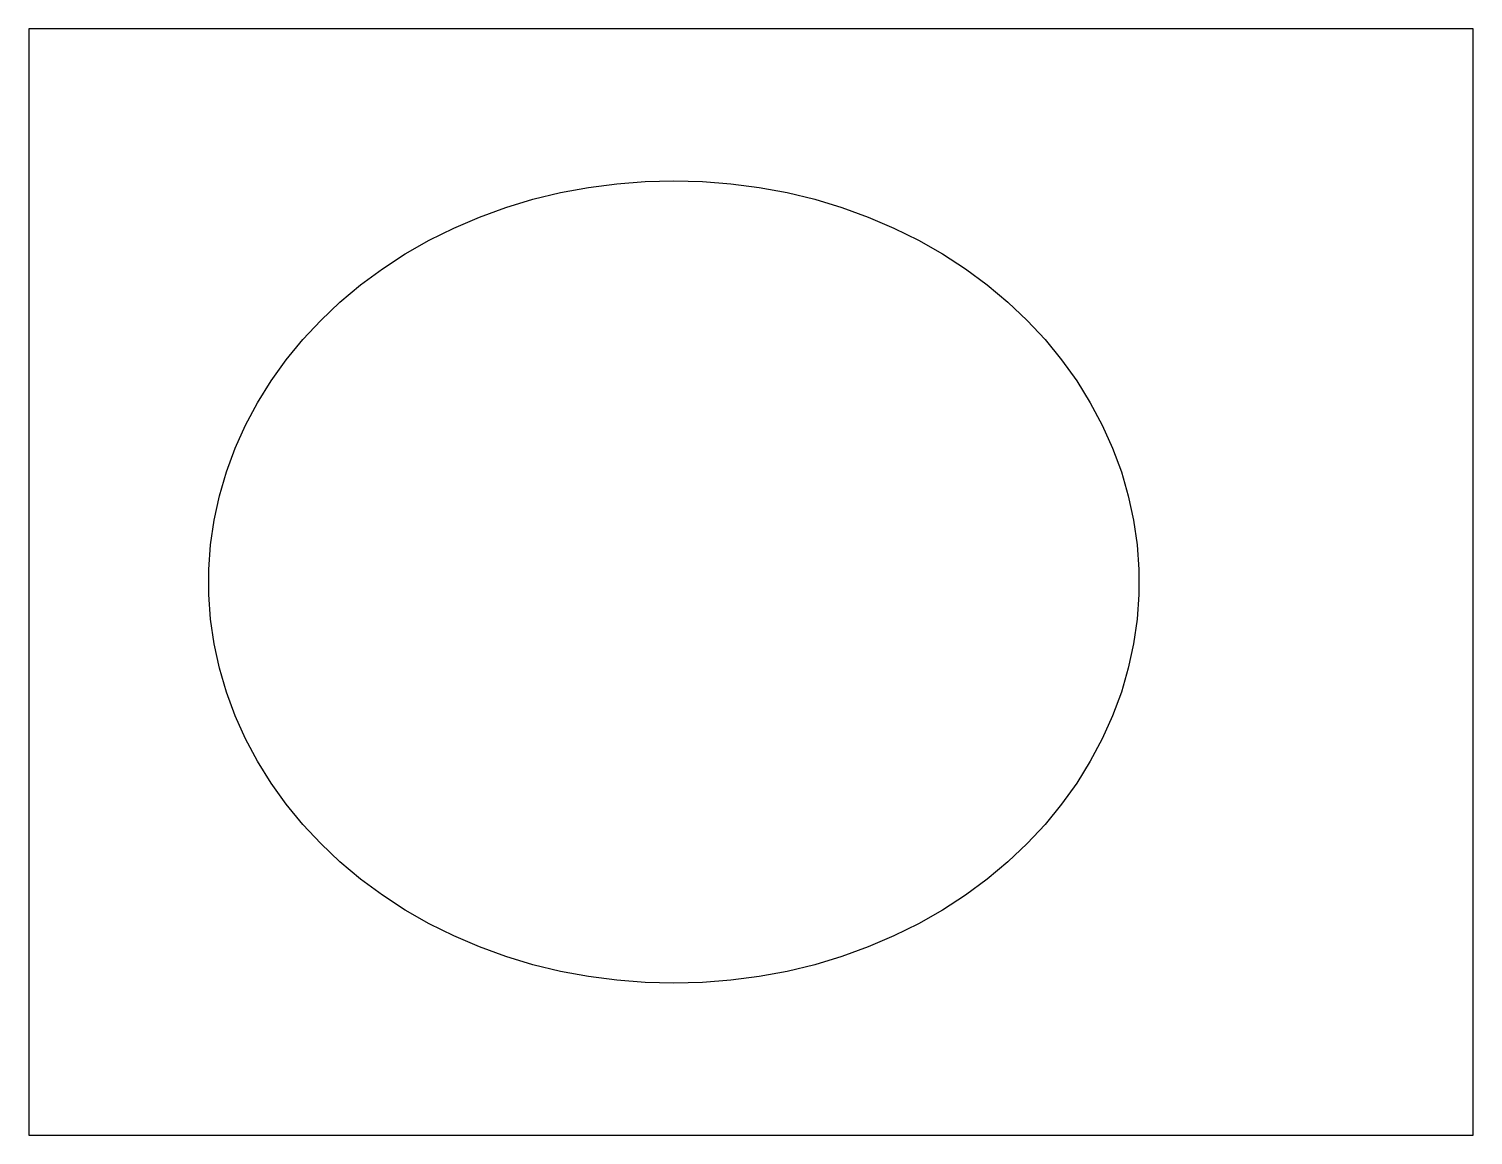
# Model space of a CAD drawing. Header units: millimetres. Extents: x -145 to 145, y -111 to 111.
import ezdxf

# ---------------------------------------------------------------- set-up
doc = ezdxf.new("R2010")
doc.units = ezdxf.units.MM

msp = doc.modelspace()

# ---------------------------------------------------------------- linework, layer by layer
at = {"color": 7, "linetype": 'Continuous', "lineweight": 25}
for p, q in [((144.95, 111), (-144.95, 111)), ((-144.95, 111), (-144.95, -111)), ((144.95, -111), (144.95, 111)), ((-144.95, -111), (144.95, -111))]:
    msp.add_line(p, q, dxfattribs=at)
at = {"color": 7, "linetype": 'Continuous', "lineweight": 25, "flags": 128}
for points in [[(-15.48, -80.5), (-21.22, -80.37), (-26.94, -79.93), (-32.62, -79.19), (-38.23, -78.15), (-43.76, -76.8), (-49.18, -75.17), (-54.48, -73.24), (-59.63, -71.04), (-64.61, -68.57), (-69.4, -65.84), (-73.99, -62.85), (-78.36, -59.62), (-82.5, -56.17), (-86.37, -52.5), (-89.98, -48.64), (-93.31, -44.58), (-96.34, -40.36), (-99.06, -35.98), (-101.47, -31.47), (-103.55, -26.83), (-105.3, -22.09), (-106.7, -17.27), (-107.76, -12.38), (-108.47, -7.45), (-108.82, -2.49), (-108.82, 2.49), (-108.47, 7.45), (-107.76, 12.38), (-106.7, 17.27), (-105.3, 22.09), (-103.55, 26.83), (-101.47, 31.47), (-99.06, 35.98), (-96.34, 40.36), (-93.31, 44.58), (-89.98, 48.64), (-86.37, 52.5), (-82.5, 56.17), (-78.36, 59.62), (-73.99, 62.85), (-69.4, 65.84), (-64.61, 68.57), (-59.63, 71.04), (-54.48, 73.24), (-49.18, 75.17), (-43.76, 76.8), (-38.23, 78.15), (-32.62, 79.19), (-26.94, 79.93), (-21.22, 80.37), (-15.48, 80.5)], [(-15.48, 80.5), (-9.74, 80.37), (-4.02, 79.93), (1.66, 79.19), (7.27, 78.15), (12.8, 76.8), (18.22, 75.17), (23.52, 73.24), (28.67, 71.04), (33.65, 68.57), (38.44, 65.84), (43.04, 62.85), (47.41, 59.62), (51.54, 56.17), (55.42, 52.5), (59.02, 48.64), (62.35, 44.58), (65.38, 40.36), (68.11, 35.98), (70.51, 31.47), (72.59, 26.83), (74.34, 22.09), (75.74, 17.27), (76.8, 12.38), (77.51, 7.45), (77.86, 2.49), (77.86, -2.49), (77.51, -7.45), (76.8, -12.38), (75.74, -17.27), (74.34, -22.09), (72.59, -26.83), (70.51, -31.47), (68.11, -35.98), (65.38, -40.36), (62.35, -44.58), (59.02, -48.64), (55.42, -52.5), (51.54, -56.17), (47.41, -59.62), (43.04, -62.85), (38.44, -65.84), (33.65, -68.57), (28.67, -71.04), (23.52, -73.24), (18.22, -75.17), (12.8, -76.8), (7.27, -78.15), (1.66, -79.19), (-4.02, -79.93), (-9.74, -80.37), (-15.48, -80.5)]]:
    msp.add_lwpolyline(points, dxfattribs=at)

doc.saveas('drawing.dxf')
